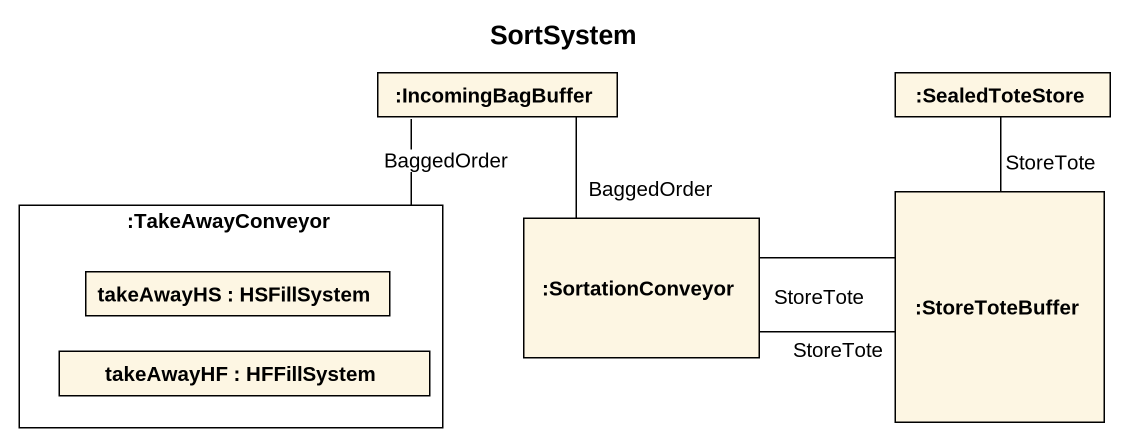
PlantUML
@startuml
title SortSystem
rectangle ":IncomingBagBuffer" as IncomingBagBuffer
rectangle ":SealedToteStore" as SealedToteStore
rectangle ":TakeAwayConveyor" as TakeAwayConveyor {
  rectangle "takeAwayHS : HSFillSystem" as takeAwayHS
  rectangle "takeAwayHF : HFFillSystem" as takeAwayHF
}
rectangle ":SortationConveyor" as SortationConveyor
rectangle ":StoreToteBuffer" as StoreToteBuffer
IncomingBagBuffer -- SortationConveyor : BaggedOrder
TakeAwayConveyor -up- IncomingBagBuffer : BaggedOrder
SortationConveyor -right- StoreToteBuffer : StoreTote
StoreToteBuffer -up- SealedToteStore : StoreTote
StoreToteBuffer -left- SortationConveyor : StoreTote
@enduml
